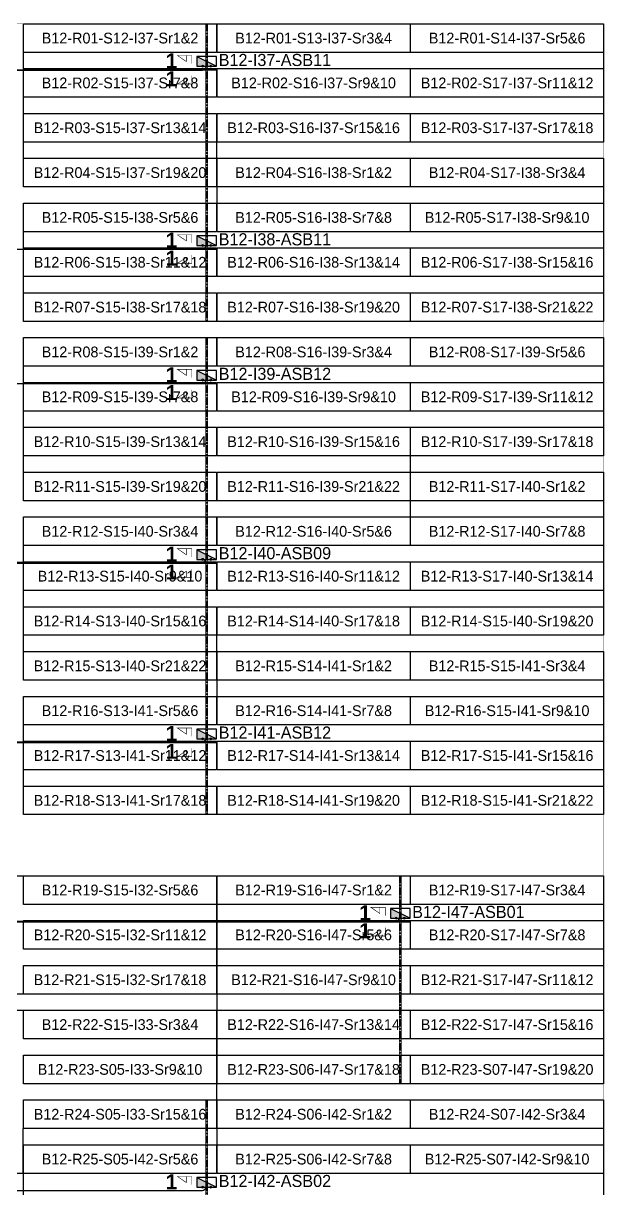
# Model space of a CAD drawing. Header units: metres. Extents: x 531759 to 532310, y 2674774 to 2675087.
# Drawn here: x 532212.5 to 532309.7, y 2674891.7 to 2675086.7 of the extents above; entities that cross this region are included whole.
import ezdxf
from ezdxf.enums import TextEntityAlignment as Align

# ---------------------------------------------------------------- set-up
doc = ezdxf.new("R2010")
doc.units = ezdxf.units.M
doc.header["$MEASUREMENT"] = 0
doc.linetypes.add('CENTER', pattern=[2, 1.25, -0.25, 0.25, -0.25])
doc.layers.add('Boundary-12.5 MW Block', color=6, linetype='Continuous', lineweight=9)
doc.layers.add('PILE', color=1, linetype='Continuous', lineweight=15)
for name, color, linetype in [('DC Trench BL-12', 40, 'Continuous'), ('E-Inverter Grouping', 2, 'Continuous'), ('Inverter Block-12', 7, 'Continuous'), ('LT Cable(AG) INV to LT Panel BL-12', 2, 'Continuous'), ('Messenger Wire Block-14 (Master Path)', 30, 'Continuous'), ('Messenger Wire Block-14 (MW Path)', 191, 'Continuous'), ('MMS Table Block-12', 8, 'Continuous'), ('Plan Line - DC BL-12', 40, 'Continuous'), ('Section Marking BL-12', 2, 'Continuous')]:
    doc.layers.add(name, color=color, linetype=linetype)
doc.styles.add('BoldTextStyle', font='arialbd.ttf')
doc.styles.get("Standard").update_dxf_attribs({"font": 'Adani Regular.ttf'})

# ---------------------------------------------------------------- blocks, each defined once
blk = doc.blocks.new('MMS Table (32.292 x 4.788)')
at = {"color": 0}
blk.add_lwpolyline([(0, -0.002), (0, 4.786), (32.292, 4.786), (32.292, -0.002)], close=True, dxfattribs=at)
at = {"color": 7}
blk.add_attdef('ID1', text='', height=1.8, dxfattribs=at).set_placement((16.146, 2.392), align=Align.MIDDLE_CENTER)
blk = doc.blocks.new('Inverter Block')
h = blk.add_hatch(color=0)
h.dxf.hatch_style = 1
h.paths.add_polyline_path([(-1.46, 2.27), (-1.46, 0.85), (1.46, 0.85)])
at = {"color": 0}
blk.add_lwpolyline([(1.46, 2.27), (-1.46, 2.27), (-1.46, 0.85), (1.46, 0.85)], close=True, dxfattribs=at)
blk.add_lwpolyline([(-1.46, 2.27), (1.46, 0.85)], dxfattribs=at)
at = {"layer": 'PILE'}
for centre in [(-0.61, 0.85), (0.61, 0.85)]:
    blk.add_circle(centre, 0.156, dxfattribs=at)
at = {"color": 7}
blk.add_attdef('ID', (-1.46, 3.01), '', height=1.8, dxfattribs=at)

msp = doc.modelspace()

# ---------------------------------------------------------------- linework, layer by layer
at = {"layer": 'Boundary-12.5 MW Block', "const_width": 0.05}
msp.add_lwpolyline([(531759.1, 2675079.08), (531856.27, 2675079.08), (531856.27, 2675086.58), (532309.66, 2675086.58), (532309.66, 2674774.29), (532083.02, 2674774.29), (532083.02, 2674916.79), (531759.1, 2674916.79)], close=True, dxfattribs=at)
at = {"layer": 'DC Trench BL-12', "color": 40, "const_width": 0.15}
for points in [[(532243.39, 2675086.58), (532243.09, 2675086.58), (532243.09, 2675036.79), (532243.39, 2675036.79)], [(532243.39, 2675034.08), (532243.09, 2675034.08), (532243.09, 2674954.29), (532243.39, 2674954.29)], [(532275.78, 2674944.08), (532275.48, 2674944.08), (532275.48, 2674909.29), (532275.78, 2674909.29)], [(532243.39, 2674906.58), (532243.09, 2674906.58), (532243.09, 2674856.79), (532243.39, 2674856.79)]]:
    msp.add_lwpolyline(points, close=True, dxfattribs=at)
at = {"layer": 'E-Inverter Grouping', "color": 3}
for points in [[(532309.66, 2675086.58), (532309.66, 2675066.79), (532244.88, 2675066.79), (532244.88, 2675059.29), (532212.58, 2675059.29), (532212.58, 2675086.58)], [(532244.88, 2674944.08), (532244.88, 2674924.29), (532180.09, 2674924.29), (532180.09, 2674916.79), (532147.8, 2674916.79), (532147.8, 2674944.08)], [(532309.66, 2674909.29), (532244.98, 2674909.29), (532244.98, 2674944.08), (532309.66, 2674944.08)], [(532180.19, 2674914.08), (532180.19, 2674921.58), (532244.88, 2674921.58), (532244.88, 2674901.79), (532212.48, 2674901.79), (532212.48, 2674894.29), (532147.8, 2674894.29), (532147.8, 2674914.08)], [(532309.66, 2674906.58), (532309.66, 2674886.79), (532277.27, 2674886.79), (532277.27, 2674879.29), (532212.58, 2674879.29), (532212.58, 2674899.08), (532244.98, 2674899.08), (532244.98, 2674906.58)]]:
    msp.add_lwpolyline(points, close=True, dxfattribs=at)
at = {"layer": 'E-Inverter Grouping'}
for points in [[(532309.66, 2675036.79), (532212.58, 2675036.79), (532212.58, 2675056.58), (532244.98, 2675056.58), (532244.98, 2675064.08), (532309.66, 2675064.08)], [(532309.66, 2675034.08), (532309.66, 2675014.29), (532277.27, 2675014.29), (532277.27, 2675006.79), (532212.58, 2675006.79), (532212.58, 2675034.08)], [(532277.37, 2675004.08), (532277.37, 2675011.58), (532309.66, 2675011.58), (532309.66, 2674984.29), (532244.88, 2674984.29), (532244.88, 2674976.79), (532212.58, 2674976.79), (532212.58, 2675004.08)], [(532309.66, 2674954.29), (532212.58, 2674954.29), (532212.58, 2674974.08), (532244.98, 2674974.08), (532244.98, 2674981.58), (532309.66, 2674981.58)]]:
    msp.add_lwpolyline(points, close=True, dxfattribs=at)
at = {"layer": 'LT Cable(AG) INV to LT Panel BL-12', "color": 5}
for points in [[(532109.16, 2674977.35), (532107.56, 2674977.35, -0.414214), (532106.66, 2674978.25), (532106.66, 2674981.37, 0.214019), (532106.36, 2674982.04), (532099.65, 2674988.02, -0.214019), (532099.34, 2674988.69), (532099.34, 2674990.36, -0.0289), (532099.35, 2674990.46), (532099.41, 2674990.94, 0.028904), (532099.41, 2674991.05), (532099.41, 2675077.9, -0.414218), (532100.31, 2675078.8), (532242.34, 2675078.8, 0.414214), (532243.24, 2675079.7), (532243.24, 2675080.19)], [(532109.16, 2674977.3), (532107.51, 2674977.3, -0.414214), (532106.61, 2674978.2), (532106.61, 2674981.34, 0.214019), (532106.31, 2674982.02), (532099.6, 2674987.99, -0.214019), (532099.29, 2674988.67), (532099.29, 2674990.36, -0.0289), (532099.3, 2674990.47), (532099.36, 2674990.95, 0.028904), (532099.36, 2674991.05), (532099.36, 2675047.95, -0.414218), (532100.26, 2675048.85), (532242.34, 2675048.85, 0.414214), (532243.24, 2675049.75), (532243.24, 2675050.19)], [(532107.09, 2674977.33, -0.293328), (532106.56, 2674978.15), (532106.56, 2674981.32, 0.214019), (532106.26, 2674981.99), (532099.55, 2674987.97, -0.214019), (532099.24, 2674988.64), (532099.24, 2674990.37, -0.0289), (532099.25, 2674990.47), (532099.31, 2674990.95, 0.028904), (532099.31, 2674991.05), (532099.31, 2675025.5, -0.414218), (532100.21, 2675026.4), (532242.34, 2675026.4, 0.414214), (532243.24, 2675027.3), (532243.24, 2675027.69)], [(532107.09, 2674977.22, -0.317911), (532106.49, 2674978.07), (532106.49, 2674981.29, 0.214019), (532106.18, 2674981.96), (532099.47, 2674987.94, -0.214019), (532099.17, 2674988.61), (532099.17, 2674990.37, -0.0289), (532099.17, 2674990.47), (532099.23, 2674990.95, 0.028904), (532099.24, 2674991.06), (532099.24, 2674995.58, -0.414218), (532100.14, 2674996.48), (532163.15, 2674996.48, -0.414214), (532164.05, 2674995.58), (532164.05, 2674967.38, 0.414214), (532164.95, 2674966.48), (532242.34, 2674966.48, 0.414214), (532243.24, 2674967.38), (532243.24, 2674967.69)], [(532108.06, 2674974.6), (532104.02, 2674974.6, 0.051898), (532103.84, 2674974.58), (532103.28, 2674974.46, -0.051898), (532103.1, 2674974.44), (532100.06, 2674974.44, 0.414415), (532099.16, 2674973.54), (532099.18, 2674945.35, 0.083558), (532099.23, 2674945.06), (532099.33, 2674944.77, -0.083731), (532099.38, 2674944.47), (532099.38, 2674892.33, 0.414214), (532100.28, 2674891.43), (532242.34, 2674891.43, 0.414214), (532243.24, 2674892.33), (532243.24, 2674892.69)], [(532110.21, 2674974.52), (532104.03, 2674974.52, 0.051898), (532103.85, 2674974.51), (532103.29, 2674974.39, -0.051898), (532103.11, 2674974.37), (532100.14, 2674974.37, 0.414415), (532099.24, 2674973.47), (532099.26, 2674945.36, 0.083558), (532099.31, 2674945.07), (532099.41, 2674944.78, -0.083731), (532099.46, 2674944.48), (532099.46, 2674937.4, 0.414214), (532100.36, 2674936.5), (532274.73, 2674936.5, 0.414214), (532275.63, 2674937.4), (532275.63, 2674937.69)]]:
    msp.add_lwpolyline(points, format="xyb", dxfattribs=at)
at = {"layer": 'LT Cable(AG) INV to LT Panel BL-12'}
msp.add_lwpolyline([(532105.86, 2674976.73), (532106.27, 2674977.3, 0.15597), (532106.44, 2674977.82), (532106.44, 2674981.27, 0.214019), (532106.13, 2674981.94), (532099.42, 2674987.92, -0.214019), (532099.12, 2674988.59), (532099.12, 2674990.37, -0.0289), (532099.12, 2674990.48), (532099.18, 2674990.96, 0.028904), (532099.19, 2674991.06), (532099.19, 2674995.63, -0.414218), (532100.09, 2674996.53), (532242.34, 2674996.53, 0.414214), (532243.24, 2674997.43), (532243.24, 2674997.69)], format="xyb", dxfattribs=at)
at = {"layer": 'Messenger Wire Block-14 (Master Path)'}
for points in [[(532099.33, 2675078.88), (532244.88, 2675078.88)], [(532099.34, 2675048.88), (532244.88, 2675048.88)], [(532099.34, 2675026.38), (532244.88, 2675026.38)], [(532099.34, 2674996.38), (532244.88, 2674996.38)], [(532163.95, 2674966.38), (532244.88, 2674966.38)], [(532099.33, 2674936.38), (532277.27, 2674936.38)]]:
    msp.add_lwpolyline(points, dxfattribs=at)
at = {"layer": 'Messenger Wire Block-14 (MW Path)', "const_width": 0.1}
for points in [[(532099.33, 2675078.88), (532244.88, 2675078.88)], [(532099.34, 2675048.88), (532244.88, 2675048.88)], [(532099.34, 2675026.38), (532244.88, 2675026.38)], [(532099.34, 2674996.38), (532244.88, 2674996.38)], [(532163.95, 2674966.38), (532244.88, 2674966.38)], [(532099.33, 2674936.38), (532277.27, 2674936.38)]]:
    msp.add_lwpolyline(points, dxfattribs=at)
at = {"layer": 'Plan Line - DC BL-12', "color": 6, "linetype": 'CENTER'}
for points in [[(532243.24, 2675086.58), (532243.24, 2675036.79)], [(532243.24, 2675034.08), (532243.24, 2674954.29)], [(532275.63, 2674944.08), (532275.63, 2674909.29)], [(532243.24, 2674906.58), (532243.24, 2674856.79)]]:
    msp.add_lwpolyline(points, dxfattribs=at)
at = {"layer": 'Section Marking BL-12', "color": 94, "lineweight": 35, "true_color": 0x00a500, "const_width": 0.1}
for points in [[(532240.74, 2675079.88), (532240.74, 2675081.27), (532238.34, 2675081.27), (532239.82, 2675080.26), (532239.82, 2675081.27)], [(532240.74, 2675077.88), (532240.74, 2675076.49), (532238.34, 2675076.49), (532239.82, 2675077.5), (532239.82, 2675076.49)], [(532240.74, 2675049.88), (532240.74, 2675051.27), (532238.34, 2675051.27), (532239.82, 2675050.26), (532239.82, 2675051.27)], [(532240.74, 2675047.88), (532240.74, 2675046.49), (532238.34, 2675046.49), (532239.82, 2675047.5), (532239.82, 2675046.49)], [(532240.74, 2675027.38), (532240.74, 2675028.77), (532238.34, 2675028.77), (532239.82, 2675027.76), (532239.82, 2675028.77)], [(532240.74, 2675025.38), (532240.74, 2675023.99), (532238.34, 2675023.99), (532239.82, 2675025), (532239.82, 2675023.99)], [(532240.74, 2674997.38), (532240.74, 2674998.77), (532238.34, 2674998.77), (532239.82, 2674997.76), (532239.82, 2674998.77)], [(532240.74, 2674995.38), (532240.74, 2674993.99), (532238.34, 2674993.99), (532239.82, 2674995), (532239.82, 2674993.99)], [(532240.74, 2674967.38), (532240.74, 2674968.77), (532238.34, 2674968.77), (532239.82, 2674967.76), (532239.82, 2674968.77)], [(532240.74, 2674965.38), (532240.74, 2674963.99), (532238.34, 2674963.99), (532239.82, 2674965), (532239.82, 2674963.99)], [(532273.13, 2674937.38), (532273.13, 2674938.77), (532270.73, 2674938.77), (532272.21, 2674937.76), (532272.21, 2674938.77)], [(532273.13, 2674935.38), (532273.13, 2674933.99), (532270.73, 2674933.99), (532272.21, 2674935), (532272.21, 2674933.99)], [(532240.74, 2674892.38), (532240.74, 2674893.77), (532238.34, 2674893.77), (532239.82, 2674892.76), (532239.82, 2674893.77)]]:
    msp.add_lwpolyline(points, dxfattribs=at)

# ---------------------------------------------------------------- block references
at = {"layer": 'Inverter Block-12'}
ref = msp.add_blockref('Inverter Block', (532243.24, 2675078.53), dxfattribs=dict(at, xscale=1.124999999976148, yscale=1.124999999976148, zscale=1.124999999976148))
ref.add_attrib('ID', 'B12-I37-ASB11', (532245.24, 2675079.51), dxfattribs={"layer": '0', "color": 7, "height": 2.025})
ref = msp.add_blockref('Inverter Block', (532243.24, 2675048.53), dxfattribs=dict(at, xscale=1.124999999976148, yscale=1.124999999976148, zscale=1.124999999976148))
ref.add_attrib('ID', 'B12-I38-ASB11', (532245.24, 2675049.51), dxfattribs={"layer": '0', "color": 7, "height": 2.025})
ref = msp.add_blockref('Inverter Block', (532243.24, 2675026.03), dxfattribs=dict(at, xscale=1.124999999976148, yscale=1.124999999976148, zscale=1.124999999976148))
ref.add_attrib('ID', 'B12-I39-ASB12', (532245.24, 2675027.01), dxfattribs={"layer": '0', "color": 7, "height": 2.025})
ref = msp.add_blockref('Inverter Block', (532243.24, 2674996.03), dxfattribs=dict(at, xscale=1.124999999976148, yscale=1.124999999976148, zscale=1.124999999976148))
ref.add_attrib('ID', 'B12-I40-ASB09', (532245.24, 2674997.01), dxfattribs={"layer": '0', "color": 7, "height": 2.025})
ref = msp.add_blockref('Inverter Block', (532243.24, 2674966.03), dxfattribs=dict(at, xscale=1.124999999976148, yscale=1.124999999976148, zscale=1.124999999976148))
ref.add_attrib('ID', 'B12-I41-ASB12', (532245.24, 2674967.01), dxfattribs={"layer": '0', "color": 7, "height": 2.025})
ref = msp.add_blockref('Inverter Block', (532275.63, 2674936.03), dxfattribs=dict(at, xscale=1.124999999976148, yscale=1.124999999976148, zscale=1.124999999976148))
ref.add_attrib('ID', 'B12-I47-ASB01', (532277.63, 2674937.01), dxfattribs={"layer": '0', "color": 7, "height": 2.025})
ref = msp.add_blockref('Inverter Block', (532243.24, 2674891.03), dxfattribs=dict(at, xscale=1.124999999976148, yscale=1.124999999976148, zscale=1.124999999976148))
ref.add_attrib('ID', 'B12-I42-ASB02', (532245.24, 2674892.01), dxfattribs={"layer": '0', "color": 7, "height": 2.025})
at = {"layer": 'MMS Table Block-12'}
for p, values in [((532212.58, 2675081.79), {'ID1': 'B12-R01-S12-I37-Sr1&2'}), ((532244.98, 2675081.79), {'ID1': 'B12-R01-S13-I37-Sr3&4'}), ((532277.37, 2675081.79), {'ID1': 'B12-R01-S14-I37-Sr5&6'}), ((532212.58, 2675074.29), {'ID1': 'B12-R02-S15-I37-Sr7&8'}), ((532244.98, 2675074.29), {'ID1': 'B12-R02-S16-I37-Sr9&10'}), ((532277.37, 2675074.29), {'ID1': 'B12-R02-S17-I37-Sr11&12'}), ((532212.58, 2675066.79), {'ID1': 'B12-R03-S15-I37-Sr13&14'}), ((532244.98, 2675066.79), {'ID1': 'B12-R03-S16-I37-Sr15&16'}), ((532277.37, 2675066.79), {'ID1': 'B12-R03-S17-I37-Sr17&18'}), ((532212.58, 2675059.29), {'ID1': 'B12-R04-S15-I37-Sr19&20'}), ((532244.98, 2675059.29), {'ID1': 'B12-R04-S16-I38-Sr1&2'}), ((532277.37, 2675059.29), {'ID1': 'B12-R04-S17-I38-Sr3&4'}), ((532212.58, 2675051.79), {'ID1': 'B12-R05-S15-I38-Sr5&6'}), ((532244.98, 2675051.79), {'ID1': 'B12-R05-S16-I38-Sr7&8'}), ((532277.37, 2675051.79), {'ID1': 'B12-R05-S17-I38-Sr9&10'}), ((532212.58, 2675044.29), {'ID1': 'B12-R06-S15-I38-Sr11&12'}), ((532244.98, 2675044.29), {'ID1': 'B12-R06-S16-I38-Sr13&14'}), ((532277.37, 2675044.29), {'ID1': 'B12-R06-S17-I38-Sr15&16'}), ((532212.58, 2675036.79), {'ID1': 'B12-R07-S15-I38-Sr17&18'}), ((532244.98, 2675036.79), {'ID1': 'B12-R07-S16-I38-Sr19&20'}), ((532277.37, 2675036.79), {'ID1': 'B12-R07-S17-I38-Sr21&22'}), ((532212.58, 2675029.29), {'ID1': 'B12-R08-S15-I39-Sr1&2'}), ((532244.98, 2675029.29), {'ID1': 'B12-R08-S16-I39-Sr3&4'}), ((532277.37, 2675029.29), {'ID1': 'B12-R08-S17-I39-Sr5&6'}), ((532212.58, 2675021.79), {'ID1': 'B12-R09-S15-I39-Sr7&8'}), ((532244.98, 2675021.79), {'ID1': 'B12-R09-S16-I39-Sr9&10'}), ((532277.37, 2675021.79), {'ID1': 'B12-R09-S17-I39-Sr11&12'}), ((532212.58, 2675014.29), {'ID1': 'B12-R10-S15-I39-Sr13&14'}), ((532244.98, 2675014.29), {'ID1': 'B12-R10-S16-I39-Sr15&16'}), ((532277.37, 2675014.29), {'ID1': 'B12-R10-S17-I39-Sr17&18'}), ((532212.58, 2675006.79), {'ID1': 'B12-R11-S15-I39-Sr19&20'}), ((532244.98, 2675006.79), {'ID1': 'B12-R11-S16-I39-Sr21&22'}), ((532277.37, 2675006.79), {'ID1': 'B12-R11-S17-I40-Sr1&2'}), ((532212.58, 2674999.29), {'ID1': 'B12-R12-S15-I40-Sr3&4'}), ((532244.98, 2674999.29), {'ID1': 'B12-R12-S16-I40-Sr5&6'}), ((532277.37, 2674999.29), {'ID1': 'B12-R12-S17-I40-Sr7&8'}), ((532212.58, 2674991.79), {'ID1': 'B12-R13-S15-I40-Sr9&10'}), ((532244.98, 2674991.79), {'ID1': 'B12-R13-S16-I40-Sr11&12'}), ((532277.37, 2674991.79), {'ID1': 'B12-R13-S17-I40-Sr13&14'}), ((532212.58, 2674984.29), {'ID1': 'B12-R14-S13-I40-Sr15&16'}), ((532244.98, 2674984.29), {'ID1': 'B12-R14-S14-I40-Sr17&18'}), ((532277.37, 2674984.29), {'ID1': 'B12-R14-S15-I40-Sr19&20'}), ((532212.58, 2674976.79), {'ID1': 'B12-R15-S13-I40-Sr21&22'}), ((532244.98, 2674976.79), {'ID1': 'B12-R15-S14-I41-Sr1&2'}), ((532277.37, 2674976.79), {'ID1': 'B12-R15-S15-I41-Sr3&4'}), ((532212.58, 2674969.29), {'ID1': 'B12-R16-S13-I41-Sr5&6'}), ((532244.98, 2674969.29), {'ID1': 'B12-R16-S14-I41-Sr7&8'}), ((532277.37, 2674969.29), {'ID1': 'B12-R16-S15-I41-Sr9&10'}), ((532212.58, 2674961.79), {'ID1': 'B12-R17-S13-I41-Sr11&12'}), ((532244.98, 2674961.79), {'ID1': 'B12-R17-S14-I41-Sr13&14'}), ((532277.37, 2674961.79), {'ID1': 'B12-R17-S15-I41-Sr15&16'}), ((532212.58, 2674954.29), {'ID1': 'B12-R18-S13-I41-Sr17&18'}), ((532244.98, 2674954.29), {'ID1': 'B12-R18-S14-I41-Sr19&20'}), ((532277.37, 2674954.29), {'ID1': 'B12-R18-S15-I41-Sr21&22'}), ((532212.58, 2674939.29), {'ID1': 'B12-R19-S15-I32-Sr5&6'}), ((532244.98, 2674939.29), {'ID1': 'B12-R19-S16-I47-Sr1&2'}), ((532277.37, 2674939.29), {'ID1': 'B12-R19-S17-I47-Sr3&4'}), ((532212.58, 2674931.79), {'ID1': 'B12-R20-S15-I32-Sr11&12'}), ((532244.98, 2674931.79), {'ID1': 'B12-R20-S16-I47-Sr5&6'}), ((532277.37, 2674931.79), {'ID1': 'B12-R20-S17-I47-Sr7&8'}), ((532212.58, 2674924.29), {'ID1': 'B12-R21-S15-I32-Sr17&18'}), ((532244.98, 2674924.29), {'ID1': 'B12-R21-S16-I47-Sr9&10'}), ((532277.37, 2674924.29), {'ID1': 'B12-R21-S17-I47-Sr11&12'}), ((532212.58, 2674916.79), {'ID1': 'B12-R22-S15-I33-Sr3&4'}), ((532244.98, 2674916.79), {'ID1': 'B12-R22-S16-I47-Sr13&14'}), ((532277.37, 2674916.79), {'ID1': 'B12-R22-S17-I47-Sr15&16'}), ((532212.58, 2674909.29), {'ID1': 'B12-R23-S05-I33-Sr9&10'}), ((532244.98, 2674909.29), {'ID1': 'B12-R23-S06-I47-Sr17&18'}), ((532277.37, 2674909.29), {'ID1': 'B12-R23-S07-I47-Sr19&20'}), ((532212.58, 2674901.79), {'ID1': 'B12-R24-S05-I33-Sr15&16'}), ((532244.98, 2674901.79), {'ID1': 'B12-R24-S06-I42-Sr1&2'}), ((532277.37, 2674901.79), {'ID1': 'B12-R24-S07-I42-Sr3&4'}), ((532212.58, 2674894.29), {'ID1': 'B12-R25-S05-I42-Sr5&6'}), ((532244.98, 2674894.29), {'ID1': 'B12-R25-S06-I42-Sr7&8'}), ((532277.37, 2674894.29), {'ID1': 'B12-R25-S07-I42-Sr9&10'})]:
    msp.add_blockref('MMS Table (32.292 x 4.788)', p, dxfattribs=at).add_auto_attribs(values)

# ---------------------------------------------------------------- texts
at = {"layer": 'Section Marking BL-12', "color": 94, "true_color": 0x00a500, "style": 'BoldTextStyle'}
for p in [(532237.34, 2675080.38), (532237.34, 2675077.38), (532237.34, 2675050.38), (532237.34, 2675047.38), (532237.34, 2675027.88), (532237.34, 2675024.88), (532237.34, 2674997.88), (532237.34, 2674994.88), (532237.34, 2674967.88), (532237.34, 2674964.88), (532269.73, 2674937.88), (532269.73, 2674934.88), (532237.34, 2674892.88)]:
    msp.add_text('1', height=2.5, dxfattribs=at).set_placement(p, align=Align.MIDDLE_CENTER)

doc.saveas('drawing.dxf')
